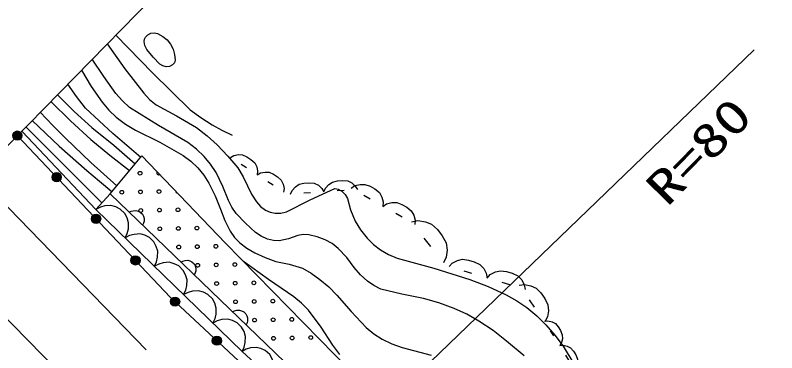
# Model space of a CAD drawing. Units: millimetres, scale not verified. Extents: x 40000 to 680000, y 20000 to 380000.
# Drawn here: x 289113 to 330033, y 300514 to 318632 of the extents above; entities that cross this region are included whole.
import ezdxf
from ezdxf.enums import TextEntityAlignment as Align

# ---------------------------------------------------------------- set-up
doc = ezdxf.new("R2010")
doc.units = ezdxf.units.MM
doc.header["$LTSCALE"] = 1000
doc.linetypes.add('CHAIN', pattern=[18.5, 12, -1.5, 3.5, -1.5])
for name, color, linetype, lineweight in [('M-BGD', 7, 'Continuous', 25), ('M-BGD-HTXT', 7, 'Continuous', 13), ('M-BMK', 2, 'CHAIN', 13)]:
    doc.layers.add(name, color=color, linetype=linetype, lineweight=lineweight)
doc.styles.add('ＭＳ ゴシック', font='')
doc.styles.get('ＭＳ ゴシック').set_extended_font_data('MS Gothic')

# ---------------------------------------------------------------- blocks, each defined once
blk = doc.blocks.new('BUHIN474')
at = {"color": 7, "linetype": 'Continuous', "lineweight": 25}
blk.add_lwpolyline([(27, 499), (139, 453), (234, 388), (338, 287), (392, 174), (421, 55), (413, -100), (372, -215), (306, -322), (191, -413), (90, -468), (-27, -499)], dxfattribs=at)
blk = doc.blocks.new('BUHIN517')
at = {"color": 7, "linetype": 'Continuous', "lineweight": 25}
blk.add_lwpolyline([(-31, -1046), (212, -975), (420, -855), (656, -658), (789, -432), (874, -188), (884, 136), (812, 385), (694, 619), (469, 829), (269, 956), (31, 1046)], dxfattribs=at)
blk = doc.blocks.new('BUHIN518')
at = {"color": 7, "linetype": 'Continuous', "lineweight": 25}
blk.add_lwpolyline([(-64, -1093), (192, -1026), (413, -907), (666, -708), (811, -475), (908, -223), (928, 116), (861, 377), (744, 626), (516, 853), (310, 991), (64, 1093)], dxfattribs=at)
blk = doc.blocks.new('BUHIN693')
at = {"color": 7, "linetype": 'Continuous', "lineweight": 25}
for radius in [249, 220, 191, 161, 132, 97.5, 67.5, 38.8, 7.5]:
    blk.add_circle((0, 0), radius, dxfattribs=at)
blk = doc.blocks.new('BUHIN694')
at = {"color": 7, "linetype": 'Continuous', "lineweight": 25}
for radius in [249, 220, 191, 161, 132, 97.5, 67.5, 38.8, 7.5]:
    blk.add_circle((0, 0), radius, dxfattribs=at)
blk = doc.blocks.new('BUHIN719')
at = {"color": 7, "linetype": 'Continuous', "lineweight": 25}
blk.add_line((22, -169), (-22, 169), dxfattribs=at)
blk.add_lwpolyline([(-112, 847), (82, 782), (280, 619), (416, 443), (491, 198), (524, -56), (517, -328), (430, -547), (281, -730), (112, -847)], dxfattribs=at)
blk = doc.blocks.new('BUHIN720')
at = {"color": 7, "linetype": 'Continuous', "lineweight": 25}
blk.add_line((127, -128), (-127, 128), dxfattribs=at)
blk.add_lwpolyline([(-633, 639), (-429, 708), (-159, 697), (67, 636), (285, 479), (475, 287), (643, 54), (708, -185), (701, -433), (633, -639)], dxfattribs=at)
blk = doc.blocks.new('BUHIN721')
at = {"color": 7, "linetype": 'Continuous', "lineweight": 25}
blk.add_line((38, -194), (-38, 194), dxfattribs=at)
blk.add_lwpolyline([(-190, 968), (39, 907), (279, 733), (447, 540), (552, 264), (609, -27), (620, -341), (535, -599), (377, -821), (190, -968)], dxfattribs=at)
blk = doc.blocks.new('BUHIN723')
at = {"color": 7, "linetype": 'Continuous', "lineweight": 25}
blk.add_line((87, -194), (-87, 194), dxfattribs=at)
blk.add_lwpolyline([(-435, 972), (-180, 963), (114, 839), (339, 677), (516, 412), (646, 120), (735, -208), (708, -500), (596, -771), (435, -972)], dxfattribs=at)
blk = doc.blocks.new('BUHIN725')
at = {"color": 7, "linetype": 'Continuous', "lineweight": 25}
blk.add_line((-45, -147), (45, 147), dxfattribs=at)
blk.add_lwpolyline([(227, 735), (362, 609), (462, 401), (507, 206), (477, -22), (408, -243), (300, -463), (146, -609), (-44, -703), (-227, -735)], dxfattribs=at)

msp = doc.modelspace()

# ---------------------------------------------------------------- linework, layer by layer
at = {"layer": 'M-BGD'}
for p, q in [((287794, 310712), (298558, 321686)), ((328814, 316777), (303848, 292750)), ((293449, 308209), (289461, 312411)), ((294208, 309043), (295924, 311084)), ((295924, 311084), (300401, 306417)), ((293449, 308209), (294208, 309043)), ((308103, 295679), (294208, 309043)), ((301303, 300582), (293449, 308209)), ((284129, 306955), (292387, 298547)), ((311438, 306224), (311095, 306665)), ((300401, 306417), (309431, 297197)), ((317020, 302965), (316742, 303357)), ((307478, 294925), (301303, 300582))]:
    msp.add_line(p, q, dxfattribs=at)
for points in [[(294520, 317569), (296495, 315547), (298519, 313560), (299086, 313137), (299696, 312756), (300223, 312467), (300762, 312194)], [(294058, 317098), (295010, 315760), (296019, 314447), (296330, 314107), (296679, 313817), (297772, 313241), (298848, 312605), (299422, 312161), (299959, 311670), (300540, 311074), (301082, 310433), (301366, 309966), (301595, 309474), (301805, 309031), (302074, 308610), (302294, 308369), (302552, 308177), (302807, 308063), (303084, 308008), (303388, 308011), (303682, 308075), (304957, 308726), (306286, 309334), (306473, 309293), (306658, 309187), (306836, 309010), (306961, 308802), (307135, 308182), (307370, 307572), (307666, 307111), (308019, 306674), (308361, 306332), (308748, 306031), (309171, 305787), (309631, 305594), (311597, 305050), (313533, 304453), (314521, 304068), (315484, 303627), (316061, 303309), (316606, 302938), (317137, 302498), (317629, 302014), (318116, 301457), (318557, 300862), (319130, 299916)], [(316457, 300345), (315509, 301137), (314786, 301702), (314029, 302217), (313382, 302577), (312699, 302889), (311883, 303188), (311050, 303430), (309893, 303653), (308765, 303933), (308390, 304118), (308034, 304362), (307663, 304704), (307333, 305091), (306927, 305620), (306468, 306118), (306134, 306371), (305765, 306575), (305340, 306739), (304894, 306843), (304593, 306857), (304289, 306811), (303798, 306634), (303295, 306518), (302983, 306538), (302668, 306620), (302331, 306773), (302025, 306978), (301482, 307467), (300986, 307994), (300753, 308321), (300569, 308682), (300269, 309442), (299907, 310192), (299609, 310640), (299264, 311052), (298851, 311443), (298387, 311798), (296803, 312717), (295260, 313683), (294869, 314037), (294521, 314433), (293872, 315349), (293254, 316278)], [(292667, 315679), (293195, 314809), (293780, 313960), (294135, 313542), (294540, 313161), (295036, 312792), (295577, 312467), (296874, 311814), (298140, 311110), (298554, 310799), (298929, 310443), (299244, 310055), (299517, 309624), (299854, 308940), (300142, 308215), (300379, 307610), (300667, 307038), (300901, 306707), (301182, 306416), (301563, 306124), (301992, 305874), (302539, 305619), (303111, 305419), (303834, 305265), (304545, 305052), (305021, 304781), (305476, 304451), (305959, 304053), (306401, 303610), (307159, 302723), (307965, 301872), (308382, 301532), (308834, 301244), (309354, 300994), (309910, 300795), (311458, 300393)], [(295853, 310999), (294352, 312292), (292886, 313636), (292397, 314265), (291934, 314932)], [(291379, 314367), (292288, 313467), (293237, 312613), (294409, 311651), (295561, 310652)], [(291022, 314003), (292076, 312965), (293177, 311965), (294204, 311121), (295260, 310295)], [(294568, 309472), (293169, 310728), (291812, 312027), (291134, 312719), (290456, 313425)], [(293764, 308556), (291731, 310603), (289690, 312644)], [(290015, 312976), (291471, 311612), (292969, 310290), (293633, 309727), (294307, 309162)], [(347103, 267173), (339557, 271537), (332011, 276447), (323192, 281902), (318191, 284721), (313372, 288448), (311736, 289721), (310093, 291483), (301365, 299848), (297455, 303485), (289225, 312170)], [(310410, 307546), (310737, 307615), (311151, 307548), (311487, 307411), (311795, 307129), (312052, 306799), (312267, 306409), (312324, 306029), (312266, 305648), (312123, 305343)], [(306561, 300421), (306184, 300921), (305548, 301885), (304875, 302797), (304501, 303175), (304084, 303510), (302723, 304451), (301379, 305418)], [(316187, 304140), (316471, 304187), (316824, 304114), (317107, 303983), (317361, 303729), (317569, 303435), (317739, 303092), (317773, 302764), (317709, 302439), (317575, 302182)]]:
    msp.add_lwpolyline(points, dxfattribs=at)
msp.add_lwpolyline([(296117, 317456), (296236, 317589), (296395, 317674), (296577, 317693), (296763, 317649), (297046, 317498), (297283, 317305), (297460, 317082), (297594, 316811), (297679, 316518), (297704, 316220), (297664, 316082), (297565, 315966), (297401, 315885), (297218, 315864), (297045, 315908), (296881, 316014), (296518, 316381), (296189, 316801), (296084, 317017), (296047, 317226), (296063, 317340)], close=True, dxfattribs=at)
for centre in [(295819, 310150), (294839, 309131), (295838, 309150), (296838, 309169), (295858, 308150), (296858, 308170), (297857, 308189), (296877, 307170), (297877, 307189), (298877, 307209), (297896, 306190), (298896, 306209), (299896, 306229), (298916, 305209), (299915, 305229), (300915, 305248), (299935, 304229), (300935, 304248), (301935, 304268), (300954, 303249), (301954, 303268), (302954, 303288), (303973, 302307), (301974, 302268), (302973, 302288), (302993, 301288), (303993, 301307), (304992, 301327)]:
    msp.add_circle(centre, 99.5, dxfattribs=at)
for centre, start, end in [((296819, 310169), 141.2035, 306.4189), ((297838, 309189), 178.2648, 269.3577)]:
    msp.add_arc(centre, 99.5, start, end, dxfattribs=at)
at = {"layer": 'M-BMK'}
msp.add_line((287791, 309281), (303848, 292750), dxfattribs=at)

# ---------------------------------------------------------------- block references
at = {"layer": 'M-BGD', "rotation": 49.18191}
for name, p in [('BUHIN694', (289225, 312170)), ('BUHIN719', (301394, 310534)), ('BUHIN694', (291340, 309938)), ('BUHIN719', (302822, 309596)), ('BUHIN720', (306600, 309213)), ('BUHIN720', (304804, 309091)), ('BUHIN721', (308015, 308862)), ('BUHIN721', (309729, 307883)), ('BUHIN518', (294234, 307446)), ('BUHIN474', (295597, 307707)), ('BUHIN694', (293455, 307706)), ('BUHIN518', (295805, 305921)), ('BUHIN694', (295570, 305474)), ('BUHIN518', (297376, 304396)), ('BUHIN474', (298376, 305034)), ('BUHIN723', (313445, 304831)), ('BUHIN723', (315485, 304219)), ('BUHIN518', (298947, 302870)), ('BUHIN693', (297700, 303257)), ('BUHIN474', (301155, 302361)), ('BUHIN518', (300517, 301345)), ('BUHIN725', (317963, 301558)), ('BUHIN693', (299951, 301163)), ('BUHIN517', (302075, 299875)), ('BUHIN725', (318779, 300253))]:
    msp.add_blockref(name, p, dxfattribs=at)

# ---------------------------------------------------------------- texts
at = {"layer": 'M-BGD-HTXT', "style": 'ＭＳ ゴシック', "width": 1.35}
msp.add_text('R=80', height=1833, rotation=45.7, dxfattribs=at).set_placement((324532, 307904), align=Align.BOTTOM_LEFT)

doc.saveas('drawing.dxf')
